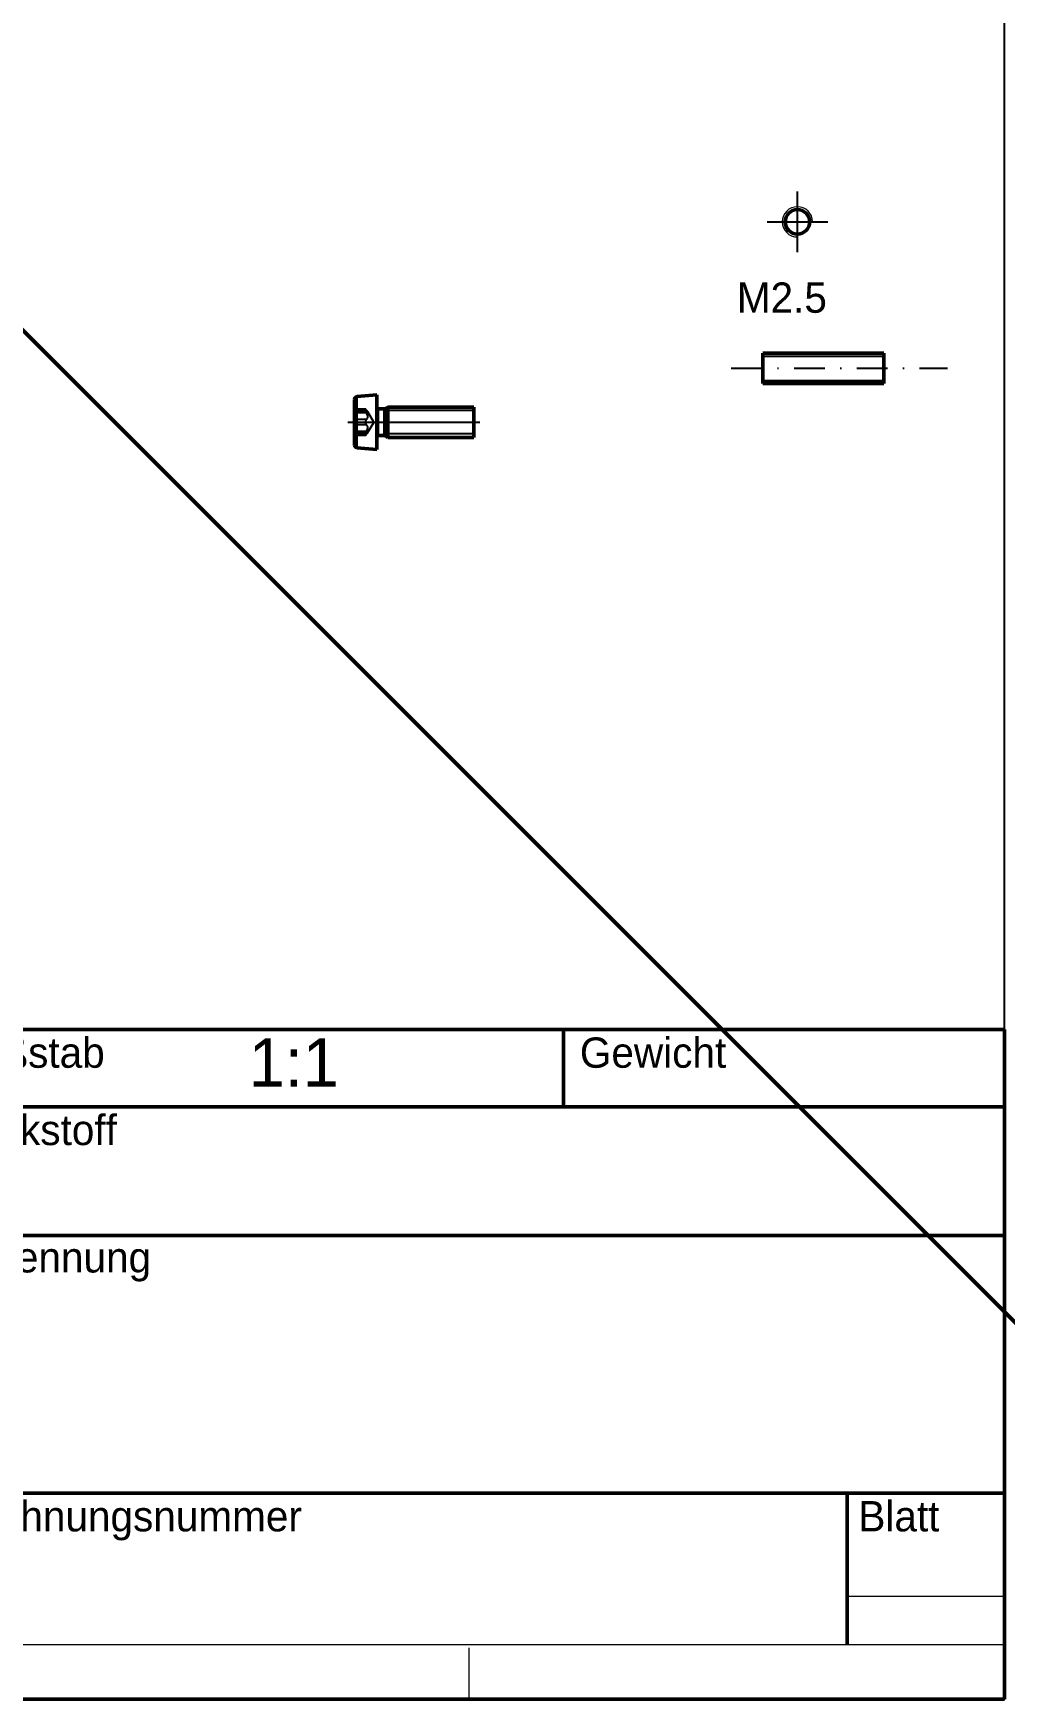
# Model space of a CAD drawing. Header units: millimetres. Extents: x 0 to 200, y 0 to 275.
# Drawn here: x 119.9 to 200, y -0.1 to 137.4 of the extents above; entities that cross this region are included whole.
import ezdxf

# ---------------------------------------------------------------- set-up
doc = ezdxf.new("R2010")
doc.units = ezdxf.units.MM
for name, pattern in [('AM_ISO08W050', [18, 12, -1.5, 3, -1.5]), ('Dashed', [2, 1, -1]), ('STRICHPUNKT', [25.4, 12.7, -6.35, 0, -6.35])]:
    doc.linetypes.add(name, pattern=pattern)
for name, color, linetype, lineweight in [('0.18', 7, 'Continuous', 18), ('0.25', 7, 'Continuous', 25), ('0.5 Vollinie', 7, 'Continuous', 50), ('2d ConnectionPoints', 7, 'Continuous', 50), ('AM_0', 7, 'Continuous', 50), ('AM_4', 3, 'Continuous', 25), ('AM_5', 3, 'Continuous', 25), ('AM_7', 4, 'AM_ISO08W050', 25), ('AM_9', 6, 'Dashed', 25), ('Bemaßung', 2, 'Continuous', 25), ('Mittellinie', 6, 'STRICHPUNKT', 25)]:
    doc.layers.add(name, color=color, linetype=linetype, lineweight=lineweight)

# ---------------------------------------------------------------- blocks, each defined once
blk = doc.blocks.new('*U2')
at = {"layer": '0.18'}
for p, q in [((-106.6, 55.25), (-106.6, 17)), ((-179.4, 0), (-179.4, 38.25)), ((-153.4, 0), (-153.4, 38.25)), ((-140.4, -0.12), (-140.4, 38.25)), ((-122.2, 38.25), (-122.2, 21.25)), ((-88.84, 34), (-187.2, 34)), ((-88.45, 29.75), (-187.2, 29.75)), ((-88.45, 25.5), (-187.2, 25.5)), ((-88.71, 21.25), (-187.2, 21.25)), ((-132.52, 17), (-187.2, 17)), ((-132.44, 12.75), (-187.2, 12.75)), ((-132.36, 8.5), (-187.2, 8.5)), ((-13, 8.5), (0, 8.5)), ((-132.12, 4.25), (-187.2, 4.25)), ((-87.95, 4.53), (0, 4.53)), ((-44.2, 4.25), (-44.2, 0))]:
    blk.add_line(p, q, dxfattribs=at)
at = {"layer": '0.5 Vollinie'}
for p, q in [((-187.36, 55.25), (0, 55.25)), ((-187.2, 55.25), (-187.2, 0)), ((-132.51, -0.09), (-132.51, 55.25)), ((-88.4, 0), (-88.4, 55.25)), ((-36.4, 55.25), (-36.4, 48.88)), ((0, 55.25), (0, 0)), ((0, 48.88), (-88.4, 48.88)), ((0, 38.25), (-187.2, 38.25)), ((-132.51, 38.49), (-132.51, 37.97)), ((-132.51, 37.97), (-132.51, 38.25)), ((0, 17), (-132.6, 17)), ((-13, 17), (-13, 4.53)), ((-187.2, 0), (0, 0))]:
    blk.add_line(p, q, dxfattribs=at)
blk.add_lwpolyline([(-13, 10.62), (-13, 10.62), (-13, 10.62), (-13, 10.62)], close=True, dxfattribs=at)
at = {"insert": (-186.74, 3.35), "char_height": 2, "width": 7.0799, "attachment_point": 1}
blk.add_mtext('Zust', dxfattribs=at)
at = {"layer": '0.25', "char_height": 2.5, "attachment_point": 1}
for s, insert, width in [('Maßstab', (-87.26, 54.6), 2.6), ('Werkstoff', (-87.37, 48.22), 13), ('Gebr', (-132.12, 29.1), 2.6), ('Norm', (-131.87, 24.85), 2.6)]:
    blk.add_mtext(s, dxfattribs=dict(at, insert=insert, width=width))
for s, insert in [('Gewicht', (-35.05, 54.6)), ('Datum', (-120.37, 37.6)), ('Name', (-102.45, 37.6)), ('Benennung', (-87.53, 37.71)), ('Bear', (-132.04, 33.35)), ('Zeichnungsnummer', (-87.53, 16.35)), ('Blatt', (-12.07, 16.35)), ('Änderung', (-176.8, 3.6)), ('Datum', (-152.73, 3.6)), ('Nam', (-139.85, 3.6))]:
    blk.add_mtext(s, dxfattribs=dict(at, insert=insert))
blk = doc.blocks.new('Innengewinde M2.5')
at = {"layer": '0.18'}
blk.add_arc((0, 0), 1.25, 0, 270, dxfattribs=at)
at = {"layer": '0.5 Vollinie'}
blk.add_circle((0, 0), 1.01, dxfattribs=at)
at = {"layer": 'Bemaßung'}
for p, q in [((0, -2.5), (0, 2.5)), ((-2.5, 0), (2.5, 0))]:
    blk.add_line(p, q, dxfattribs=at)
blk = doc.blocks.new('M2.5 x 8 Innengewinde')
at = {"layer": '0.25'}
for p, q in [((-10, 1.01), (0, 1.01)), ((-10, -1.01), (0, -1.01))]:
    blk.add_line(p, q, dxfattribs=at)
at = {"layer": '0.5 Vollinie'}
for p, q in [((-10, 1.25), (0, 1.25)), ((-10, 1.25), (-10, -1.25)), ((0, 1.25), (0, -1.25)), ((-10, -1.25), (0, -1.25))]:
    blk.add_line(p, q, dxfattribs=at)
at = {"layer": 'Mittellinie', "ltscale": 0.2}
blk.add_line((-12.6, 0), (5.25, 0), dxfattribs=at)
blk = doc.blocks.new('M2.5 BOSSARD BN15857 top')
at = {"layer": '2d ConnectionPoints'}
for p in [(-1.85, 0), (0, 0), (8, 0)]:
    blk.add_point(p, dxfattribs=at)
at = {"layer": 'AM_0'}
for p, q in [((-1.85, 1.88), (-1.85, -1.88)), ((0, 2.25), (-1.64, 2.11)), ((0, 2.25), (0, -2.25)), ((0.66, 1.11), (0.1, 1.11)), ((0.9, 1.25), (0.66, 1.11)), ((0.66, 1.11), (0.66, -1.11)), ((0.9, 1.25), (0.9, -1.25)), ((8, 1.25), (0.9, 1.25)), ((8, 1.25), (8, -1.25)), ((0.1, -1.11), (0.66, -1.11)), ((0.66, -1.11), (0.9, -1.25)), ((0.9, -1.25), (8, -1.25)), ((-1.64, -2.11), (0, -2.25))]:
    blk.add_line(p, q, dxfattribs=at)
for centre, radius, start, end in [((-1.62, 1.88), 0.225, 95, 180), ((0.1, 1.21), 0.1, 180, 270), ((0.1, -1.21), 0.1, 90, 180), ((-1.62, -1.88), 0.225, 180, 265)]:
    blk.add_arc(centre, radius, start, end, dxfattribs=at)
at = {"layer": 'AM_4'}
for p, q in [((-1.64, 2.11), (-1.64, -2.11)), ((0.1, 1.11), (0.1, -1.11))]:
    blk.add_line(p, q, dxfattribs=at)
at = {"layer": 'AM_5'}
for p, q in [((0.66, 1.11), (0.9, 0.97)), ((8, 0.97), (0.9, 0.97)), ((0.66, -1.11), (0.9, -0.97)), ((8, -0.97), (0.9, -0.97))]:
    blk.add_line(p, q, dxfattribs=at)
at = {"layer": 'AM_7'}
blk.add_line((-2.39, 0), (8.49, 0), dxfattribs=at)
at = {"layer": 'AM_9'}
for p, q in [((-1.66, 0.86), (-1.85, 1.2)), ((-0.92, 1.07), (-1.83, 1.07)), ((-0.85, 1), (-1.76, 1)), ((-0.85, 0.76), (-1.76, 0.76)), ((-0.85, 0.23), (-1.76, 0.23)), ((-1.66, 0.86), (-0.76, 0.86)), ((-0.76, 0.88), (-0.76, 0.86)), ((-0.25, 0), (-0.76, 0.88)), ((-0.76, 0.53), (-0.76, 0.35)), ((-0.76, -0.88), (-0.25, 0)), ((-1.85, -1.2), (-1.66, -0.86)), ((-1.83, -1.07), (-0.92, -1.07)), ((-0.85, -0.23), (-1.76, -0.23)), ((-0.85, -0.76), (-1.76, -0.76)), ((-0.85, -1), (-1.76, -1)), ((-0.76, -0.86), (-1.66, -0.86)), ((-0.85, -1), (-0.82, -0.96)), ((-0.76, -0.35), (-0.76, -0.53)), ((-0.76, -0.86), (-0.76, -0.88))]:
    blk.add_line(p, q, dxfattribs=at)
for points in [[(-1.85, 1.04), (-1.85, 1.04), (-1.85, 1.06), (-1.84, 1.07), (-1.84, 1.07), (-1.83, 1.07)], [(-1.76, 0.76), (-1.78, 0.8), (-1.79, 0.83), (-1.81, 0.87), (-1.82, 0.92), (-1.84, 0.96), (-1.84, 0.99), (-1.85, 1.02), (-1.85, 1.04)], [(-1.85, 0), (-1.85, 0), (-1.85, 0.04), (-1.84, 0.07), (-1.84, 0.11), (-1.83, 0.14), (-1.82, 0.17), (-1.8, 0.19), (-1.79, 0.21), (-1.77, 0.23), (-1.76, 0.23)], [(-1.76, -0.23), (-1.78, -0.22), (-1.79, -0.21), (-1.81, -0.18), (-1.83, -0.15), (-1.84, -0.12), (-1.84, -0.08), (-1.85, -0.04), (-1.85, 0)], [(-1.83, 1.07), (-1.83, 1.07), (-1.82, 1.06), (-1.8, 1.05), (-1.79, 1.04), (-1.77, 1.01), (-1.76, 1)], [(-1.66, 0.86), (-1.66, 0.87), (-1.66, 0.87), (-1.68, 0.89), (-1.69, 0.91), (-1.72, 0.94), (-1.74, 0.97), (-1.76, 1)], [(-1.76, 0.76), (-1.73, 0.7), (-1.7, 0.63), (-1.68, 0.57), (-1.66, 0.51), (-1.66, 0.45), (-1.66, 0.4), (-1.66, 0.36), (-1.68, 0.32), (-1.69, 0.29), (-1.72, 0.26), (-1.74, 0.25), (-1.76, 0.23)], [(-0.92, 1.07), (-0.93, 1.07), (-0.94, 1.06), (-0.94, 1.05), (-0.94, 1.03), (-0.94, 1.01), (-0.93, 0.98), (-0.93, 0.95), (-0.92, 0.92), (-0.9, 0.88), (-0.89, 0.85), (-0.87, 0.81), (-0.85, 0.77), (-0.85, 0.76)], [(-0.85, 0.23), (-0.87, 0.22), (-0.89, 0.2), (-0.91, 0.17), (-0.92, 0.14), (-0.93, 0.1), (-0.94, 0.06), (-0.94, 0.03), (-0.94, -0.01), (-0.94, -0.05), (-0.93, -0.09), (-0.93, -0.12), (-0.92, -0.15), (-0.9, -0.18), (-0.89, -0.2), (-0.87, -0.22), (-0.85, -0.23), (-0.85, -0.23)], [(-0.85, 1), (-0.87, 1.02), (-0.89, 1.05), (-0.91, 1.06), (-0.92, 1.07), (-0.92, 1.07)], [(-0.85, 1), (-0.82, 0.95), (-0.79, 0.91), (-0.77, 0.89), (-0.76, 0.88)], [(-0.76, 0.53), (-0.77, 0.58), (-0.79, 0.64), (-0.82, 0.7), (-0.85, 0.76)], [(-0.85, 0.23), (-0.82, 0.25), (-0.79, 0.29), (-0.77, 0.31), (-0.76, 0.35)], [(-1.85, -1.04), (-1.85, -1.02), (-1.85, -1), (-1.84, -0.97), (-1.83, -0.94), (-1.82, -0.9), (-1.81, -0.87), (-1.79, -0.83), (-1.77, -0.79), (-1.76, -0.76)], [(-1.83, -1.07), (-1.84, -1.07), (-1.85, -1.06), (-1.85, -1.04), (-1.85, -1.04)], [(-1.76, -1), (-1.77, -1.02), (-1.79, -1.03), (-1.81, -1.05), (-1.82, -1.07), (-1.83, -1.07), (-1.83, -1.07)], [(-1.76, -0.23), (-1.73, -0.25), (-1.7, -0.29), (-1.68, -0.32), (-1.66, -0.36), (-1.66, -0.41), (-1.66, -0.46), (-1.66, -0.52), (-1.68, -0.57), (-1.69, -0.62), (-1.72, -0.67), (-1.74, -0.72), (-1.76, -0.76)], [(-1.76, -1), (-1.73, -0.95), (-1.7, -0.91), (-1.68, -0.89), (-1.66, -0.87), (-1.66, -0.87), (-1.66, -0.86)], [(-0.85, -0.76), (-0.87, -0.8), (-0.89, -0.85), (-0.91, -0.89), (-0.92, -0.93), (-0.93, -0.97), (-0.94, -1), (-0.94, -1.03), (-0.94, -1.05), (-0.94, -1.06), (-0.93, -1.07), (-0.93, -1.07), (-0.92, -1.07)], [(-0.92, -1.07), (-0.92, -1.07), (-0.9, -1.06), (-0.89, -1.05), (-0.87, -1.03), (-0.85, -1), (-0.85, -1)], [(-0.76, -0.35), (-0.78, -0.3), (-0.8, -0.27), (-0.82, -0.25), (-0.85, -0.23)], [(-0.85, -0.76), (-0.82, -0.7), (-0.79, -0.63), (-0.77, -0.58), (-0.76, -0.53)], [(-0.76, -0.88), (-0.78, -0.9), (-0.8, -0.93), (-0.82, -0.96), (-0.85, -1)]]:
    blk.add_lwpolyline(points, dxfattribs=at)

msp = doc.modelspace()

# ---------------------------------------------------------------- linework, layer by layer
msp.add_lwpolyline([(0, 275), (0, 0), (200, 0), (200, 275)], close=True)
at = {"layer": '0.5 Vollinie'}
msp.add_xline((144.66, 87.28), (0.707107, -0.707107), dxfattribs=at)

# ---------------------------------------------------------------- block references
msp.add_blockref('*U2', (200, 0))
for name, p in [('M2.5 x 8 Innengewinde', (190.04, 109.81)), ('M2.5 BOSSARD BN15857 top', (148.2, 105.36))]:
    msp.add_blockref(name, p, dxfattribs=at)
at = {"layer": 'Bemaßung'}
msp.add_blockref('Innengewinde M2.5', (182.9, 121.89), dxfattribs=at)

# ---------------------------------------------------------------- texts
at = {"layer": '0.5 Vollinie', "attachment_point": 1}
for s, width, insert, char_height in [('M2.5', 10, (177.9, 116.89), 2.5), ('1:1', 17.3378, (137.63, 54.54), 4)]:
    msp.add_mtext_dynamic_manual_height_columns(s, width=width, gutter_width=12.5, heights=[0], dxfattribs=dict(at, insert=insert, char_height=char_height))

doc.saveas('drawing.dxf')
